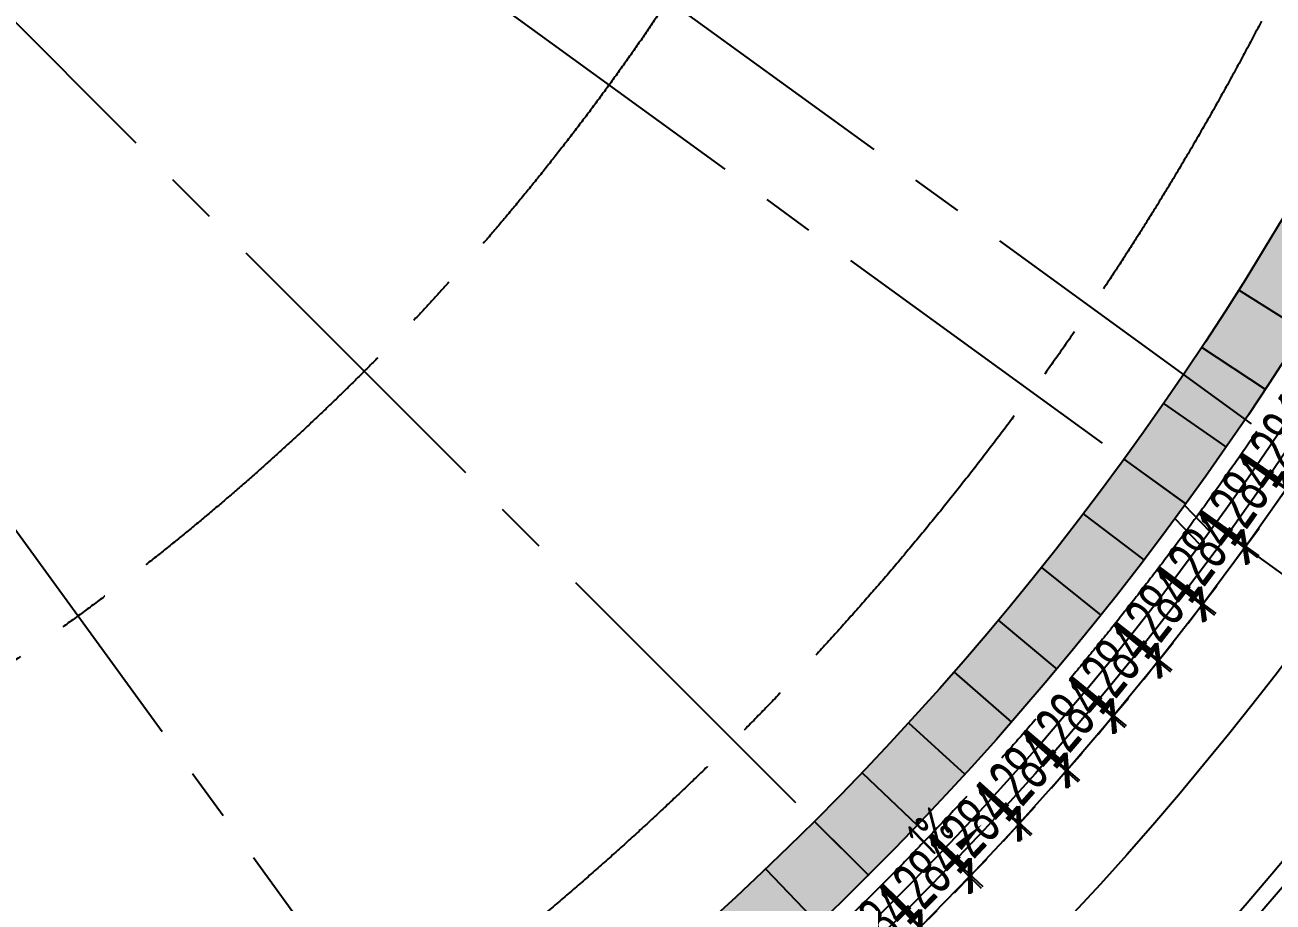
# Model space of a CAD drawing. Extents: x 104132 to 3338343, y -1228862 to 1409848.
# Drawn here: x 1785936 to 1808871, y 49554 to 65675 of the extents above; entities that cross this region are included whole.
import ezdxf

# ---------------------------------------------------------------- set-up
doc = ezdxf.new("R2010")
doc.units = 0
doc.linetypes.add('CENTER', pattern=[50.8, 31.75, -6.35, 6.35, -6.35])
doc.linetypes.add('CENTER2', pattern=[28.575, 19.05, -3.175, 3.175, -3.175])
doc.layers.get('0').update_dxf_attribs({"color": 8})
doc.layers.get('Defpoints').update_dxf_attribs({"color": 8})
for name, color, linetype in [('#幕墙线-平面', 8, 'Continuous'), ('#标注', 8, 'Continuous'), ('#轴线', 8, 'CENTER2'), ('A-ROOF-DRAN', 8, 'Continuous'), ('DIM_SYMB', 8, 'Continuous'), ('DOTE', 8, 'CENTER'), ('IEL-FINE', 8, 'Continuous'), ('分水线', 8, 'Continuous'), ('女儿墙', 8, 'Continuous'), ('落水口', 8, 'Continuous')]:
    doc.layers.add(name, color=color, linetype=linetype)
doc.styles.add('JHZX', font='jrs.shx', dxfattribs={"width": 0.6, "bigfont": 'jhz.shx'})
doc.styles.add('XD2008', font='xd-hzs.shx', dxfattribs={"width": 0.7, "bigfont": 'xd-hztxt.shx'})
doc.dimstyles.new('JZBZ-300', dxfattribs={"dimscale": 300, "dimtxt": 3, "dimasz": 1.5, "dimexe": 1, "dimexo": 1, "dimgap": 0.5, "dimtad": 1, "dimdec": 0, "dimdsep": 46, "dimtxsty": 'JHZX', "dimblk1": 'ARCHTICK', "dimblk2": 'ARCHTICK', "dimsah": 1, "dimcen": 0, "dimclrd": 1, "dimclre": 1, "dimclrt": 2, "dimadec": 3, "dimazin": 2, "dimtfac": 1, "dimtdec": 0, "dimtix": 1, "dimtmove": 0, "dimatfit": 3, "dimfxl": 1, "dimtolj": 1, "dimlwd": -1, "dimlwe": -1, "dimarcsym": 1})

# ---------------------------------------------------------------- blocks, each defined once
blk = doc.blocks.new('轴网20240313')
at = {"layer": '#标注', "ltscale": 300}
blk.add_circle((571467.9, -147345.9), 64700, dxfattribs=at)
at = {"layer": '#轴线', "ltscale": 300}
for p, q in [((583845.8, -156339), (626238.3, -187139)), ((582286.6, -158164.6), (619339, -195217)), ((580461, -159723.9), (611260.9, -202116.3)), ((600453.4, -166056.6), (626524.2, -184998.1))]:
    blk.add_line(p, q, dxfattribs=at)
for radius in [64700, 63300, 57500, 53700, 44100, 34500]:
    blk.add_circle((571467.9, -147345.9), radius, dxfattribs=at)
blk = doc.blocks.new('A$C49f573b4')
at = {"layer": '女儿墙'}
for radius in [63900, 63650]:
    blk.add_circle((0, 0), radius, dxfattribs=at)
blk = doc.blocks.new('*U483')
at = {"layer": '#幕墙线-平面', "ltscale": 300}
blk.add_line((55800, -55800), (57200, -55800), dxfattribs=at)
blk = doc.blocks.new('*U484')
at = {"layer": '#幕墙线-平面'}
for p, rotation in [((932850, 84078), 327.857142857207), ((933903, 83400), 326.5714285714928), ((934940, 82699), 325.2857142857785), ((935961, 81974), 324.0000000000643), ((936966, 81227), 322.7142857143511), ((937953, 80457), 321.4285714286375), ((938923, 79666), 320.1428571429237), ((939875, 78852), 318.8571428572096), ((940809, 78018), 317.5714285714957), ((941724, 77163), 316.2857142857817), ((942619, 76288), 315.0000000000675), ((943494, 75392), 313.7142857143534)]:
    blk.add_blockref('*U483', p, dxfattribs=dict(at, rotation=rotation))
blk = doc.blocks.new('_ARCHTICK')
at = {"color": 0, "linetype": 'ByBlock', "const_width": 0.15}
blk.add_lwpolyline([(-0.5, -0.5), (0.5, 0.5)], dxfattribs=at)
blk = doc.blocks.new('*D989')
at = {"layer": '#标注', "color": 1, "ltscale": 300, "transparency": 16777216}
for p, q in [((943819, -3830), (944761, -4794)), ((944551, -4579), (944873, -4264)), ((943634, -5476), (944551, -4579)), ((942901, -4727), (943843, -5691)), ((943634, -5476), (943312, -5791))]:
    blk.add_line(p, q, dxfattribs=at)
at = {"layer": 'Defpoints', "color": 0, "ltscale": 300, "transparency": 16777216}
for p in [(943609, -3615), (942691, -4513), (944551, -4579)]:
    blk.add_point(p, dxfattribs=at)
at = {"layer": '#标注', "color": 1, "ltscale": 300, "transparency": 16777216, "xscale": 450, "yscale": 450, "zscale": 450}
for p, rotation in [((944551, -4579), 224.3571428558983), ((943634, -5476), 44.35714285589825)]:
    blk.add_blockref('_ARCHTICK', p, dxfattribs=dict(at, rotation=rotation))
at = {"layer": '#标注', "color": 2, "ltscale": 300, "transparency": 16777216, "insert": (943673, -4599), "char_height": 900, "attachment_point": 5, "rotation": 44.3571, "style": 'JHZX'}
blk.add_mtext('\\A1;1284', dxfattribs=at)
blk = doc.blocks.new('*D990')
at = {"layer": '#标注', "color": 1, "ltscale": 300, "transparency": 16777216}
for p, q in [((944721, -2907), (945685, -3850)), ((945470, -3640), (945785, -3318)), ((944573, -4558), (945470, -3640)), ((943823, -3825), (944787, -4767)), ((944573, -4558), (944258, -4879))]:
    blk.add_line(p, q, dxfattribs=at)
at = {"layer": 'Defpoints', "color": 0, "ltscale": 300, "transparency": 16777216}
for p in [(944506, -2698), (943609, -3615), (945470, -3640)]:
    blk.add_point(p, dxfattribs=at)
at = {"layer": '#标注', "color": 1, "ltscale": 300, "transparency": 16777216, "xscale": 450, "yscale": 450, "zscale": 450}
for p, rotation in [((945470, -3640), 225.6428571416085), ((944573, -4558), 45.64285714160854)]:
    blk.add_blockref('_ARCHTICK', p, dxfattribs=dict(at, rotation=rotation))
at = {"layer": '#标注', "color": 2, "ltscale": 300, "transparency": 16777216, "insert": (944592, -3679), "char_height": 900, "attachment_point": 5, "rotation": 45.6429, "style": 'JHZX'}
blk.add_mtext('\\A1;1284', dxfattribs=at)
blk = doc.blocks.new('*D991')
at = {"layer": '#标注', "color": 1, "ltscale": 300, "transparency": 16777216}
for p, q in [((945602, -1965), (946587, -2885)), ((946367, -2681), (946675, -2352)), ((945491, -3618), (946367, -2681)), ((944726, -2903), (945710, -3823)), ((945491, -3618), (945184, -3947))]:
    blk.add_line(p, q, dxfattribs=at)
at = {"layer": 'Defpoints', "color": 0, "ltscale": 300, "transparency": 16777216}
for p in [(945383, -1760), (944506, -2698), (946367, -2681)]:
    blk.add_point(p, dxfattribs=at)
at = {"layer": '#标注', "color": 1, "ltscale": 300, "transparency": 16777216, "xscale": 450, "yscale": 450, "zscale": 450}
for p, rotation in [((946367, -2681), 226.9285714273221), ((945491, -3618), 46.9285714273221)]:
    blk.add_blockref('_ARCHTICK', p, dxfattribs=dict(at, rotation=rotation))
at = {"layer": '#标注', "color": 2, "ltscale": 300, "transparency": 16777216, "insert": (945491, -2740), "char_height": 900, "attachment_point": 5, "rotation": 46.9286, "style": 'JHZX'}
blk.add_mtext('\\A1;1284', dxfattribs=at)
blk = doc.blocks.new('*D992')
at = {"layer": '#标注', "color": 1, "ltscale": 300, "transparency": 16777216}
for p, q in [((946462, -1003), (947467, -1901)), ((947243, -1701), (947543, -1366)), ((946388, -2658), (947243, -1701)), ((945607, -1960), (946612, -2858)), ((946388, -2658), (946088, -2994))]:
    blk.add_line(p, q, dxfattribs=at)
at = {"layer": 'Defpoints', "color": 0, "ltscale": 300, "transparency": 16777216}
for p in [(946238, -803), (945383, -1760), (947243, -1701)]:
    blk.add_point(p, dxfattribs=at)
at = {"layer": '#标注', "color": 1, "ltscale": 300, "transparency": 16777216, "xscale": 450, "yscale": 450, "zscale": 450}
for p, rotation in [((947243, -1701), 228.2142857130368), ((946388, -2658), 48.21428571303671)]:
    blk.add_blockref('_ARCHTICK', p, dxfattribs=dict(at, rotation=rotation))
at = {"layer": '#标注', "color": 2, "ltscale": 300, "transparency": 16777216, "insert": (946368, -1780), "char_height": 900, "attachment_point": 5, "rotation": 48.2143, "style": 'JHZX'}
blk.add_mtext('\\A1;1284', dxfattribs=at)
blk = doc.blocks.new('*D993')
at = {"layer": '#标注', "color": 1, "ltscale": 300, "transparency": 16777216}
for p, q in [((947300, -22), (948325, -897)), ((948097, -702), (948389, -360)), ((947263, -1678), (948097, -702)), ((946466, -998), (947491, -1873)), ((947263, -1678), (946971, -2021))]:
    blk.add_line(p, q, dxfattribs=at)
at = {"layer": 'Defpoints', "color": 0, "ltscale": 300, "transparency": 16777216}
for p in [(947072, 173), (946238, -803), (948097, -702)]:
    blk.add_point(p, dxfattribs=at)
at = {"layer": '#标注', "color": 1, "ltscale": 300, "transparency": 16777216, "xscale": 450, "yscale": 450, "zscale": 450}
for p, rotation in [((948097, -702), 229.4999999987525), ((947263, -1678), 49.49999999875251)]:
    blk.add_blockref('_ARCHTICK', p, dxfattribs=dict(at, rotation=rotation))
at = {"layer": '#标注', "color": 2, "ltscale": 300, "transparency": 16777216, "insert": (947224, -801), "char_height": 900, "attachment_point": 5, "rotation": 49.5, "style": 'JHZX'}
blk.add_mtext('\\A1;1284', dxfattribs=at)
blk = doc.blocks.new('*D994')
at = {"layer": '#标注', "color": 1, "ltscale": 300, "transparency": 16777216}
for p, q in [((948116, 978), (949160, 126)), ((948927, 315), (949212, 664)), ((948116, -679), (948927, 315)), ((947304, -17), (948348, -869)), ((948116, -679), (947832, -1028))]:
    blk.add_line(p, q, dxfattribs=at)
at = {"layer": 'Defpoints', "color": 0, "ltscale": 300, "transparency": 16777216}
for p in [(947883, 1167), (948927, 315), (947072, 173)]:
    blk.add_point(p, dxfattribs=at)
at = {"layer": '#标注', "color": 1, "ltscale": 300, "transparency": 16777216, "xscale": 450, "yscale": 450, "zscale": 450}
for p, rotation in [((948927, 315), 230.7857142844652), ((948116, -679), 50.78571428446519)]:
    blk.add_blockref('_ARCHTICK', p, dxfattribs=dict(at, rotation=rotation))
at = {"layer": '#标注', "color": 2, "ltscale": 300, "transparency": 16777216, "insert": (948057, 197), "char_height": 900, "attachment_point": 5, "rotation": 50.7857, "style": 'JHZX'}
blk.add_mtext('\\A1;1284', dxfattribs=at)
blk = doc.blocks.new('*D995')
at = {"layer": '#标注', "color": 1, "ltscale": 300, "transparency": 16777216}
for p, q in [((948909, 1995), (949972, 1167)), ((949735, 1351), (950012, 1706)), ((948946, 339), (949735, 1351)), ((948120, 983), (949183, 155)), ((948946, 339), (948670, -16))]:
    blk.add_line(p, q, dxfattribs=at)
at = {"layer": 'Defpoints', "color": 0, "ltscale": 300, "transparency": 16777216}
for p in [(948672, 2180), (947883, 1167), (949735, 1351)]:
    blk.add_point(p, dxfattribs=at)
at = {"layer": '#标注', "color": 1, "ltscale": 300, "transparency": 16777216, "xscale": 450, "yscale": 450, "zscale": 450}
for p, rotation in [((949735, 1351), 232.0714285701765), ((948946, 339), 52.07142857017651)]:
    blk.add_blockref('_ARCHTICK', p, dxfattribs=dict(at, rotation=rotation))
at = {"layer": '#标注', "color": 2, "ltscale": 300, "transparency": 16777216, "insert": (948868, 1214), "char_height": 900, "attachment_point": 5, "rotation": 52.0714, "style": 'JHZX'}
blk.add_mtext('\\A1;1284', dxfattribs=at)
blk = doc.blocks.new('*D996')
at = {"layer": '#标注', "color": 1, "ltscale": 300, "transparency": 16777216}
for p, q in [((949679, 3031), (950760, 2226)), ((950520, 2405), (950788, 2766)), ((949754, 1375), (950520, 2405)), ((948913, 2001), (949994, 1196)), ((949754, 1375), (949485, 1014))]:
    blk.add_line(p, q, dxfattribs=at)
at = {"layer": 'Defpoints', "color": 0, "ltscale": 300, "transparency": 16777216}
for p in [(949438, 3210), (950520, 2405), (948672, 2180)]:
    blk.add_point(p, dxfattribs=at)
at = {"layer": '#标注', "color": 1, "ltscale": 300, "transparency": 16777216, "xscale": 450, "yscale": 450, "zscale": 450}
for p, rotation in [((950520, 2405), 233.3571428558944), ((949754, 1375), 53.35714285589431)]:
    blk.add_blockref('_ARCHTICK', p, dxfattribs=dict(at, rotation=rotation))
at = {"layer": '#标注', "color": 2, "ltscale": 300, "transparency": 16777216, "insert": (949655, 2249), "char_height": 900, "attachment_point": 5, "rotation": 53.3571, "style": 'JHZX'}
blk.add_mtext('\\A1;1284', dxfattribs=at)
blk = doc.blocks.new('*D997')
at = {"layer": '#标注', "color": 1, "ltscale": 300, "transparency": 16777216}
for p, q in [((950426, 4083), (951525, 3303)), ((951280, 3477), (951541, 3844)), ((950537, 2430), (951280, 3477)), ((949683, 3036), (950782, 2256)), ((950537, 2430), (950277, 2063))]:
    blk.add_line(p, q, dxfattribs=at)
at = {"layer": 'Defpoints', "color": 0, "ltscale": 300, "transparency": 16777216}
for p in [(950181, 4257), (951280, 3477), (949438, 3210)]:
    blk.add_point(p, dxfattribs=at)
at = {"layer": '#标注', "color": 1, "ltscale": 300, "transparency": 16777216, "xscale": 450, "yscale": 450, "zscale": 450}
for p, rotation in [((951280, 3477), 234.6428571416067), ((950537, 2430), 54.64285714160674)]:
    blk.add_blockref('_ARCHTICK', p, dxfattribs=dict(at, rotation=rotation))
at = {"layer": '#标注', "color": 2, "ltscale": 300, "transparency": 16777216, "insert": (950419, 3300), "char_height": 900, "attachment_point": 5, "rotation": 54.6429, "style": 'JHZX'}
blk.add_mtext('\\A1;1284', dxfattribs=at)
blk = doc.blocks.new('*D998')
at = {"layer": '#标注', "color": 1, "ltscale": 300, "transparency": 16777216}
for p, q in [((951149, 5152), (952265, 4397)), ((952016, 4565), (952269, 4937)), ((951297, 3501), (952016, 4565)), ((950430, 4088), (951546, 3333)), ((951297, 3501), (951045, 3129))]:
    blk.add_line(p, q, dxfattribs=at)
at = {"layer": 'Defpoints', "color": 0, "ltscale": 300, "transparency": 16777216}
for p in [(950900, 5320), (952016, 4565), (950181, 4257)]:
    blk.add_point(p, dxfattribs=at)
at = {"layer": '#标注', "color": 1, "ltscale": 300, "transparency": 16777216, "xscale": 450, "yscale": 450, "zscale": 450}
for p, rotation in [((952016, 4565), 235.9285714273215), ((951297, 3501), 55.92857142732151)]:
    blk.add_blockref('_ARCHTICK', p, dxfattribs=dict(at, rotation=rotation))
at = {"layer": '#标注', "color": 2, "ltscale": 300, "transparency": 16777216, "insert": (951160, 4369), "char_height": 900, "attachment_point": 5, "rotation": 55.9286, "style": 'JHZX'}
blk.add_mtext('\\A1;1284', dxfattribs=at)
blk = doc.blocks.new('*D999')
at = {"layer": '#标注', "color": 1, "ltscale": 300, "transparency": 16777216}
for p, q in [((951847, 6236), (952980, 5507)), ((952728, 5669), (952972, 6047)), ((952033, 4590), (952728, 5669)), ((951152, 5157), (952285, 4427)), ((952033, 4590), (951789, 4212))]:
    blk.add_line(p, q, dxfattribs=at)
at = {"layer": 'Defpoints', "color": 0, "ltscale": 300, "transparency": 16777216}
for p in [(951595, 6399), (952728, 5669), (950900, 5320)]:
    blk.add_point(p, dxfattribs=at)
at = {"layer": '#标注', "color": 1, "ltscale": 300, "transparency": 16777216, "xscale": 450, "yscale": 450, "zscale": 450}
for p, rotation in [((952728, 5669), 237.2142857130357), ((952033, 4590), 57.21428571303579)]:
    blk.add_blockref('_ARCHTICK', p, dxfattribs=dict(at, rotation=rotation))
at = {"layer": '#标注', "color": 2, "ltscale": 300, "transparency": 16777216, "insert": (951876, 5454), "char_height": 900, "attachment_point": 5, "rotation": 57.2143, "style": 'JHZX'}
blk.add_mtext('\\A1;1284', dxfattribs=at)
blk = doc.blocks.new('ERTQWE')
at = {"layer": '#标注', "ltscale": 300}
for p1, p2, distance, picture, middle in [((950900.0739, 5319.7513), (951595.1079, 6398.8238), -1347.78, '*D999', (951876.2508, 5454.3657)), ((950181, 4256.5), (950900.1, 5319.8), -1347.8, '*D998', (951160, 4369.2)), ((949438.3, 3209.7), (950181, 4256.5), -1347.8, '*D997', (950419.5, 3300.4)), ((948672.2, 2179.9), (949438.3, 3209.7), -1347.8, '*D996', (949655.2, 2248.5)), ((947883.2, 1167.4), (948672.2, 2179.9), -1347.8, '*D995', (948867.6, 1214)), ((947071.7629, 172.9735), (947883.2445, 1167.4419), -1347.78, '*D994', (948056.8739, 197.4444)), ((946238.2, -803), (947071.8, 173), -1347.8, '*D993', (947223.6, -800.7)), ((945382.9, -1760.1), (946238.2, -803), -1347.8, '*D992', (946368.1, -1779.8)), ((944506.3, -2697.7), (945382.9, -1760.1), -1347.8, '*D991', (945490.9, -2739.6)), ((943608.9916, -3615.4493), (944506.35, -2697.7249), -1347.78, '*D990', (944592.3304, -3679.3816)), ((942691.3, -4512.8), (943609, -3615.4), -1347.8, '*D989', (943672.9, -4598.8))]:
    dim = blk.add_aligned_dim(p1=p1, p2=p2, distance=distance, dimstyle='JZBZ-300', dxfattribs=at)
    dim.commit()
    dim.dimension.update_dxf_attribs({"geometry": picture, "text_midpoint": middle})
blk = doc.blocks.new('QWEDSG')
at = {"layer": 'IEL-FINE', "ltscale": 300}
h = blk.add_hatch(dxfattribs=at)
h.set_pattern_fill('DOTS', color=256, scale=200)
h.set_pattern_definition([(0, (838162.48, -28168.94), (158.75, 317.5), [0, -317.5])])
edge = h.paths.add_edge_path(flags=17)
edge.add_arc((903162, 36831), 63600, 0, 360)
edge = h.paths.add_edge_path()
edge.add_arc((903162, 36831), 65000, 0, 360)
h = blk.add_hatch(dxfattribs=at)
h.set_pattern_fill('DOTS', color=256, scale=200)
h.set_pattern_definition([(0, (845962.48, -20368.94), (158.75, 317.5), [0, -317.5])])
edge = h.paths.add_edge_path(flags=17)
edge.add_arc((903162, 36831), 55800, 0, 360)
edge = h.paths.add_edge_path()
edge.add_arc((903162, 36831), 57200, 0, 360)
at = {"layer": '#幕墙线-平面'}
for radius in [65000, 64000, 63600, 57200, 55800]:
    blk.add_circle((903162, 36831), radius, dxfattribs=at)
for name in ['ERTQWE', '*U484']:
    blk.add_blockref(name, (0, 0), dxfattribs=at)

msp = doc.modelspace()

# ---------------------------------------------------------------- linework, layer by layer
at = {"layer": 'A-ROOF-DRAN'}
for points in [[(1807246, 56848), (1807704, 56373)], [(1807066, 56602), (1807524, 56128)]]:
    msp.add_lwpolyline(points, dxfattribs=at)
for radius in [62950, 62650, 58150]:
    msp.add_circle((1760988, 90493), radius, dxfattribs=at)
for start, end in [(71.70287, 331.36515), (331.36515, 71.40574)]:
    msp.add_arc((1760988, 90493), 57850, start, end, dxfattribs=at)
at = {"layer": 'DIM_SYMB'}
msp.add_lwpolyline([(1802378, 49868, 0, 0, 0), (1803522, 50984, 0, 160, 0), (1803093, 50565, 0, 0, 0)], format="xyseb", dxfattribs=at)
at = {"layer": '分水线'}
msp.add_circle((1760988, 90493), 60400, dxfattribs=at)
at = {"layer": '落水口'}
msp.add_arc((1761055, 90471), 63950, 296.9552, 117.0448, dxfattribs=at)

# ---------------------------------------------------------------- block references
at = {"layer": '#幕墙线-平面'}
msp.add_blockref('QWEDSG', (857825, 53662), dxfattribs=at)
at = {"layer": '#幕墙线-平面', "ltscale": 300}
msp.add_blockref('A$C49f573b4', (1760988, 90493), dxfattribs=at)
at = {"layer": 'DOTE'}
msp.add_blockref('轴网20240313', (1189520, 237839), dxfattribs=at)

# ---------------------------------------------------------------- texts
at = {"layer": 'DIM_SYMB', "style": 'XD2008', "width": 0.7}
msp.add_text('1%%%', height=700, rotation=44.281, dxfattribs=at).set_placement((1802574, 50352))

doc.saveas('drawing.dxf')
